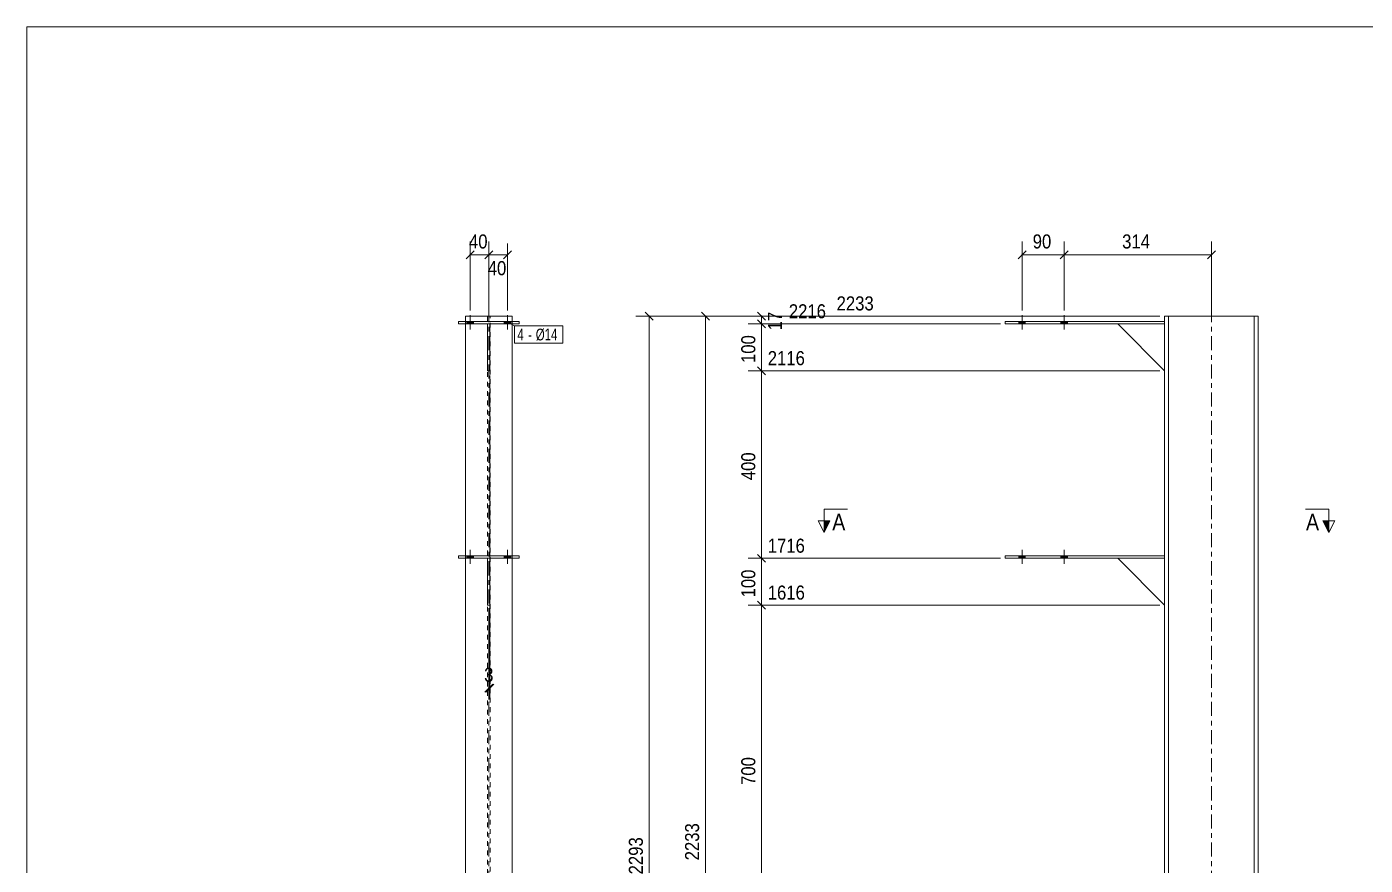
# Model space of a CAD drawing. Header units: millimetres. Extents: x 2 to 579, y 1 to 405.
# Drawn here: x 5 to 290.7, y 226.2 to 405 of the extents above; entities that cross this region are included whole.
import ezdxf

# ---------------------------------------------------------------- set-up
doc = ezdxf.new("R2010")
doc.units = ezdxf.units.MM
for name, pattern in [('XKITLINE00', [0]), ('XKITLINE01', [4, 1, -1, 1, -1]), ('XKITLINE03', [6, 3, -1, 1, -1])]:
    doc.linetypes.add(name, pattern=pattern)
for name, color, linetype, lineweight in [('Bolt', 3, 'Continuous', 0), ('BoltMark', 7, 'Continuous', 0), ('Dimensions', 7, 'Continuous', 0), ('DrawingSheet', 5, 'Continuous', 0), ('Part', 2, 'Continuous', 0), ('Section', 6, 'Continuous', 0)]:
    doc.layers.add(name, color=color, linetype=linetype, lineweight=lineweight)
doc.styles.add('ARIAL', font='ARIAL.TTF')
doc.styles.add('ARIAL_NARROW', font='ARIALN.TTF')

# ---------------------------------------------------------------- blocks, each defined once
blk = doc.blocks.new('*A4')
at = {"layer": 'Bolt'}
for points in [[(216.74, 291.62), (216.74, 292.12), (218.14, 292.12), (218.14, 291.62)], [(216.74, 291.62), (216.74, 292.12), (218.14, 292.12), (218.14, 291.62)], [(225.74, 291.62), (225.74, 292.12), (227.14, 292.12), (227.14, 291.62)], [(225.74, 291.62), (225.74, 292.12), (227.14, 292.12), (227.14, 291.62)]]:
    blk.add_hatch(color=3, dxfattribs=at).paths.add_polyline_path(points, flags=17)
at = {"layer": 'Bolt', "color": 3, "linetype": 'XKITLINE00', "lineweight": 0}
for p, q in [((216.74, 291.62), (216.74, 292.12)), ((216.74, 291.62), (216.74, 292.12)), ((217.44, 290.46), (217.44, 293.46)), ((217.44, 290.46), (217.44, 293.46)), ((218.14, 291.62), (218.14, 292.12)), ((218.14, 291.62), (218.14, 292.12)), ((225.74, 291.62), (225.74, 292.12)), ((225.74, 291.62), (225.74, 292.12)), ((226.44, 290.46), (226.44, 293.46)), ((226.44, 290.46), (226.44, 293.46)), ((227.14, 291.62), (227.14, 292.12)), ((227.14, 291.62), (227.14, 292.12))]:
    blk.add_line(p, q, dxfattribs=at)
blk = doc.blocks.new('*A5')
at = {"layer": 'Bolt'}
for points in [[(216.74, 341.62), (216.74, 342.12), (218.14, 342.12), (218.14, 341.62)], [(216.74, 341.62), (216.74, 342.12), (218.14, 342.12), (218.14, 341.62)], [(225.74, 341.62), (225.74, 342.12), (227.14, 342.12), (227.14, 341.62)], [(225.74, 341.62), (225.74, 342.12), (227.14, 342.12), (227.14, 341.62)]]:
    blk.add_hatch(color=3, dxfattribs=at).paths.add_polyline_path(points, flags=17)
at = {"layer": 'Bolt', "color": 3, "linetype": 'XKITLINE00', "lineweight": 0}
for p, q in [((217.44, 340.46), (217.44, 343.46)), ((217.44, 340.46), (217.44, 343.46)), ((226.44, 340.46), (226.44, 343.46)), ((226.44, 340.46), (226.44, 343.46)), ((216.74, 341.62), (216.74, 342.12)), ((216.74, 341.62), (216.74, 342.12)), ((218.14, 341.62), (218.14, 342.12)), ((218.14, 341.62), (218.14, 342.12)), ((225.74, 341.62), (225.74, 342.12)), ((225.74, 341.62), (225.74, 342.12)), ((227.14, 341.62), (227.14, 342.12)), ((227.14, 341.62), (227.14, 342.12))]:
    blk.add_line(p, q, dxfattribs=at)
blk = doc.blocks.new('*A6')
at = {"layer": 'Part'}
blk.add_hatch(color=2, dxfattribs=at).paths.add_polyline_path([(267.06, 177.22), (268.66, 177.22), (267.86, 175.82)], flags=17)
at = {"layer": 'Part', "color": 7, "linetype": 'XKITLINE03', "lineweight": 0}
blk.add_line((257.86, 119.99), (257.86, 353.3), dxfattribs=at)
at = {"layer": 'Part', "color": 2, "linetype": 'XKITLINE00', "lineweight": 0}
for p, q in [((267.86, 343.3), (247.86, 343.3)), ((247.86, 343.3), (247.86, 342.12)), ((248.71, 343.3), (248.71, 139.14)), ((267.01, 343.3), (267.01, 120.84)), ((267.86, 119.99), (267.86, 343.3)), ((247.86, 341.62), (247.86, 292.12)), ((247.86, 291.62), (247.86, 212.12)), ((247.86, 211.62), (247.86, 139.99)), ((267.86, 175.82), (267.06, 177.22)), ((267.06, 177.22), (268.66, 177.22)), ((268.66, 177.22), (267.86, 175.82)), ((247.86, 139.99), (248.71, 139.14)), ((248.71, 139.14), (267.86, 119.99))]:
    blk.add_line(p, q, dxfattribs=at)
at = {"layer": 'Part', "color": 7, "linetype": 'XKITLINE01', "lineweight": 0}
for p, q in [((247.86, 342.12), (247.86, 211.62)), ((247.86, 292.12), (247.86, 291.62)), ((247.86, 212.12), (247.86, 211.62)), ((248.71, 139.14), (247.86, 139.99))]:
    blk.add_line(p, q, dxfattribs=at)
at = {"layer": 'Part', "color": 2, "linetype": 'XKITLINE00', "lineweight": 0}
blk.add_circle((267.86, 176.72), 1, dxfattribs=at)
blk = doc.blocks.new('*A11')
at = {"layer": 'Part', "color": 2, "linetype": 'XKITLINE00', "lineweight": 0}
for p, q in [((247.86, 292.12), (213.86, 292.12)), ((213.86, 292.12), (213.86, 291.62)), ((213.86, 291.62), (247.86, 291.62)), ((247.86, 291.62), (247.86, 292.12))]:
    blk.add_line(p, q, dxfattribs=at)
at = {"layer": 'Part', "color": 7, "linetype": 'XKITLINE01', "lineweight": 0}
for p, q in [((247.86, 292.12), (213.86, 292.12)), ((213.86, 291.62), (247.86, 291.62))]:
    blk.add_line(p, q, dxfattribs=at)
blk = doc.blocks.new('*A12')
at = {"layer": 'Part', "color": 2, "linetype": 'XKITLINE00', "lineweight": 0}
blk.add_line((237.86, 291.62), (247.86, 281.62), dxfattribs=at)
at = {"layer": 'Part', "color": 7, "linetype": 'XKITLINE01', "lineweight": 0}
for p, q in [((247.86, 291.62), (237.86, 291.62)), ((247.86, 281.62), (247.86, 291.62))]:
    blk.add_line(p, q, dxfattribs=at)
blk = doc.blocks.new('*A13')
at = {"layer": 'Part', "color": 2, "linetype": 'XKITLINE00', "lineweight": 0}
for p, q in [((247.86, 342.12), (213.86, 342.12)), ((213.86, 342.12), (213.86, 341.62)), ((213.86, 341.62), (247.86, 341.62)), ((247.86, 341.62), (247.86, 342.12))]:
    blk.add_line(p, q, dxfattribs=at)
at = {"layer": 'Part', "color": 7, "linetype": 'XKITLINE01', "lineweight": 0}
for p, q in [((247.86, 342.12), (213.86, 342.12)), ((213.86, 341.62), (247.86, 341.62))]:
    blk.add_line(p, q, dxfattribs=at)
blk = doc.blocks.new('*A14')
at = {"layer": 'Part', "color": 2, "linetype": 'XKITLINE00', "lineweight": 0}
blk.add_line((237.86, 341.62), (247.86, 331.62), dxfattribs=at)
at = {"layer": 'Part', "color": 7, "linetype": 'XKITLINE01', "lineweight": 0}
for p, q in [((247.86, 341.62), (237.86, 341.62)), ((247.86, 331.62), (247.86, 341.62))]:
    blk.add_line(p, q, dxfattribs=at)
blk = doc.blocks.new('*A17')
at = {"layer": 'Bolt'}
for points in [[(98.92, 291.62), (98.92, 292.12), (100.32, 292.12), (100.32, 291.62)], [(98.92, 291.62), (98.92, 292.12), (100.32, 292.12), (100.32, 291.62)], [(106.92, 291.62), (106.92, 292.12), (108.32, 292.12), (108.32, 291.62)], [(106.92, 291.62), (106.92, 292.12), (108.32, 292.12), (108.32, 291.62)]]:
    blk.add_hatch(color=3, dxfattribs=at).paths.add_polyline_path(points, flags=17)
at = {"layer": 'Bolt', "color": 3, "linetype": 'XKITLINE00', "lineweight": 0}
for p, q in [((98.92, 291.62), (98.92, 292.12)), ((98.92, 291.62), (98.92, 292.12)), ((99.62, 290.46), (99.62, 293.46)), ((99.62, 290.46), (99.62, 293.46)), ((100.32, 291.62), (100.32, 292.12)), ((100.32, 291.62), (100.32, 292.12)), ((106.92, 291.62), (106.92, 292.12)), ((106.92, 291.62), (106.92, 292.12)), ((107.62, 290.46), (107.62, 293.46)), ((107.62, 290.46), (107.62, 293.46)), ((108.32, 291.62), (108.32, 292.12)), ((108.32, 291.62), (108.32, 292.12))]:
    blk.add_line(p, q, dxfattribs=at)
blk = doc.blocks.new('*A18')
at = {"layer": 'Bolt'}
for points in [[(98.92, 341.62), (98.92, 342.12), (100.32, 342.12), (100.32, 341.62)], [(98.92, 341.62), (98.92, 342.12), (100.32, 342.12), (100.32, 341.62)], [(106.92, 341.62), (106.92, 342.12), (108.32, 342.12), (108.32, 341.62)], [(106.92, 341.62), (106.92, 342.12), (108.32, 342.12), (108.32, 341.62)]]:
    blk.add_hatch(color=3, dxfattribs=at).paths.add_polyline_path(points, flags=17)
at = {"layer": 'Bolt', "color": 3, "linetype": 'XKITLINE00', "lineweight": 0}
for p, q in [((99.62, 340.46), (99.62, 343.46)), ((99.62, 340.46), (99.62, 343.46)), ((107.62, 340.46), (107.62, 343.46)), ((107.62, 340.46), (107.62, 343.46)), ((98.92, 341.62), (98.92, 342.12)), ((98.92, 341.62), (98.92, 342.12)), ((100.32, 341.62), (100.32, 342.12)), ((100.32, 341.62), (100.32, 342.12)), ((106.92, 341.62), (106.92, 342.12)), ((106.92, 341.62), (106.92, 342.12)), ((108.32, 341.62), (108.32, 342.12)), ((108.32, 341.62), (108.32, 342.12))]:
    blk.add_line(p, q, dxfattribs=at)
blk = doc.blocks.new('*A19')
at = {"layer": 'Part'}
blk.add_hatch(color=2, dxfattribs=at).paths.add_polyline_path([(102.82, 177.22), (104.42, 177.22), (103.62, 175.82)], flags=17)
at = {"layer": 'Part', "color": 7, "linetype": 'XKITLINE03', "lineweight": 0}
blk.add_line((103.62, 119.99), (103.62, 353.3), dxfattribs=at)
at = {"layer": 'Part', "color": 2, "linetype": 'XKITLINE00', "lineweight": 0}
for p, q in [((98.62, 343.3), (98.62, 342.12)), ((108.62, 343.3), (98.62, 343.3)), ((108.62, 343.3), (108.62, 342.12)), ((98.62, 341.62), (98.62, 292.12)), ((108.62, 341.62), (108.62, 292.12)), ((98.62, 291.62), (98.62, 212.12)), ((108.62, 291.62), (108.62, 212.12)), ((98.62, 211.62), (98.62, 145.99)), ((108.62, 211.62), (108.62, 145.99)), ((103.62, 175.82), (102.82, 177.22)), ((102.82, 177.22), (104.42, 177.22)), ((104.42, 177.22), (103.62, 175.82))]:
    blk.add_line(p, q, dxfattribs=at)
at = {"layer": 'Part', "color": 7, "linetype": 'XKITLINE01', "lineweight": 0}
for p, q in [((103.34, 343.3), (103.34, 120.84)), ((103.9, 120.84), (103.9, 343.3)), ((98.62, 342.12), (98.62, 341.62)), ((108.62, 342.12), (108.62, 291.62)), ((98.62, 292.12), (98.62, 291.62)), ((108.62, 292.12), (108.62, 291.62)), ((98.62, 212.12), (98.62, 211.62)), ((108.62, 212.12), (108.62, 211.62)), ((98.62, 145.99), (98.62, 119.99)), ((108.62, 145.99), (108.62, 119.99)), ((98.62, 139.99), (108.62, 139.99)), ((98.62, 139.14), (103.34, 139.14)), ((103.9, 139.14), (108.62, 139.14)), ((103.34, 120.84), (98.62, 120.84)), ((98.62, 119.99), (108.62, 119.99)), ((108.62, 120.84), (103.9, 120.84))]:
    blk.add_line(p, q, dxfattribs=at)
at = {"layer": 'Part', "color": 2, "linetype": 'XKITLINE00', "lineweight": 0}
blk.add_circle((103.62, 176.72), 1, dxfattribs=at)
blk = doc.blocks.new('*A24')
at = {"layer": 'Part', "color": 2, "linetype": 'XKITLINE00', "lineweight": 0}
for p, q in [((97.12, 292.12), (97.12, 291.62)), ((110.12, 292.12), (97.12, 292.12)), ((97.12, 291.62), (110.12, 291.62)), ((110.12, 292.12), (110.12, 291.62))]:
    blk.add_line(p, q, dxfattribs=at)
blk = doc.blocks.new('*A25')
at = {"layer": 'Part', "color": 2, "linetype": 'XKITLINE00', "lineweight": 0}
for p, q in [((103.37, 291.62), (103.37, 281.62)), ((103.87, 291.62), (103.87, 281.62)), ((103.37, 281.62), (103.87, 281.62))]:
    blk.add_line(p, q, dxfattribs=at)
at = {"layer": 'Part', "color": 7, "linetype": 'XKITLINE01', "lineweight": 0}
blk.add_line((103.37, 291.62), (103.87, 291.62), dxfattribs=at)
blk.add_line((103.37, 291.62), (103.87, 291.62), dxfattribs=at)
blk = doc.blocks.new('*A26')
at = {"layer": 'Part', "color": 2, "linetype": 'XKITLINE00', "lineweight": 0}
for p, q in [((97.12, 342.12), (97.12, 341.62)), ((110.12, 342.12), (97.12, 342.12)), ((97.12, 341.62), (110.12, 341.62)), ((110.12, 342.12), (110.12, 341.62))]:
    blk.add_line(p, q, dxfattribs=at)
blk = doc.blocks.new('*A27')
at = {"layer": 'Part', "color": 2, "linetype": 'XKITLINE00', "lineweight": 0}
for p, q in [((103.37, 341.62), (103.37, 331.62)), ((103.87, 341.62), (103.87, 331.62)), ((103.37, 331.62), (103.87, 331.62))]:
    blk.add_line(p, q, dxfattribs=at)
at = {"layer": 'Part', "color": 7, "linetype": 'XKITLINE01', "lineweight": 0}
blk.add_line((103.37, 341.62), (103.87, 341.62), dxfattribs=at)
blk.add_line((103.37, 341.62), (103.87, 341.62), dxfattribs=at)
blk = doc.blocks.new('*A32')
at = {"layer": 'DrawingSheet', "color": 5, "linetype": 'XKITLINE00', "lineweight": 0}
for p, q in [((579, 405), (5, 405)), ((5, 405), (5, 5))]:
    blk.add_line(p, q, dxfattribs=at)
blk = doc.blocks.new('*A40')
at = {"layer": 'Dimensions', "color": 7, "linetype": 'XKITLINE00', "lineweight": 0}
for p, q in [((246.86, 343.3), (135.01, 343.3)), ((137.01, 344.15), (138.71, 342.45)), ((137.86, 113.99), (137.86, 343.3)), ((137.01, 114.84), (138.71, 113.15)), ((191.66, 113.99), (135.01, 113.99))]:
    blk.add_line(p, q, dxfattribs=at)
at = {"layer": 'Dimensions', "color": 3}
for p in [(137.86, 343.3), (137.86, 113.99)]:
    blk.add_point(p, dxfattribs=at)
at = {"layer": 'Dimensions', "color": 3, "style": 'ARIAL', "width": 0.85}
blk.add_text('2293', height=3, rotation=90.0002, dxfattribs=at).set_placement((136.51, 224.2))
blk = doc.blocks.new('*A42')
at = {"layer": 'Dimensions', "color": 7, "linetype": 'XKITLINE00', "lineweight": 0}
for p, q in [((246.86, 343.3), (147.01, 343.3)), ((149.01, 344.15), (150.71, 342.45)), ((149.86, 119.99), (149.86, 343.3)), ((266.86, 119.99), (147.01, 119.99)), ((149.01, 120.84), (150.71, 119.15))]:
    blk.add_line(p, q, dxfattribs=at)
at = {"layer": 'Dimensions', "color": 3}
for p in [(149.86, 343.3), (149.86, 119.99)]:
    blk.add_point(p, dxfattribs=at)
at = {"layer": 'Dimensions', "color": 3, "style": 'ARIAL', "width": 0.85}
blk.add_text('2233', height=3, rotation=90.0002, dxfattribs=at).set_placement((148.51, 227.2))
blk = doc.blocks.new('*A46')
at = {"layer": 'Dimensions', "color": 7, "linetype": 'XKITLINE00', "lineweight": 0}
for p, q in [((246.86, 281.62), (159.01, 281.62)), ((161.01, 282.47), (162.71, 280.77)), ((161.86, 211.62), (161.86, 281.62)), ((212.86, 211.62), (159.01, 211.62)), ((161.01, 212.47), (162.71, 210.77))]:
    blk.add_line(p, q, dxfattribs=at)
at = {"layer": 'Dimensions', "color": 3}
for p in [(161.86, 281.62), (161.86, 211.62)]:
    blk.add_point(p, dxfattribs=at)
at = {"layer": 'Dimensions', "color": 3, "style": 'ARIAL', "width": 0.85}
blk.add_text('1616', height=3, dxfattribs=at).set_placement((163.16, 282.82))
blk.add_text('700', height=3, rotation=90.0002, dxfattribs=at).set_placement((160.51, 243.28))
blk = doc.blocks.new('*A47')
at = {"layer": 'Dimensions', "color": 7, "linetype": 'XKITLINE00', "lineweight": 0}
for p, q in [((212.86, 291.62), (159.01, 291.62)), ((161.01, 292.47), (162.71, 290.77)), ((161.86, 281.62), (161.86, 291.62)), ((246.86, 281.62), (159.01, 281.62)), ((161.01, 282.47), (162.71, 280.77))]:
    blk.add_line(p, q, dxfattribs=at)
at = {"layer": 'Dimensions', "color": 3}
for p in [(161.86, 291.62), (161.86, 281.62)]:
    blk.add_point(p, dxfattribs=at)
at = {"layer": 'Dimensions', "color": 3, "style": 'ARIAL', "width": 0.85}
blk.add_text('1716', height=3, dxfattribs=at).set_placement((163.16, 292.82))
blk.add_text('100', height=3, rotation=90.0002, dxfattribs=at).set_placement((160.51, 283.28))
blk = doc.blocks.new('*A48')
at = {"layer": 'Dimensions', "color": 7, "linetype": 'XKITLINE00', "lineweight": 0}
for p, q in [((246.86, 331.62), (159.01, 331.62)), ((161.01, 332.47), (162.71, 330.77)), ((161.86, 291.62), (161.86, 331.62)), ((212.86, 291.62), (159.01, 291.62)), ((161.01, 292.47), (162.71, 290.77))]:
    blk.add_line(p, q, dxfattribs=at)
at = {"layer": 'Dimensions', "color": 3}
for p in [(161.86, 331.62), (161.86, 291.62)]:
    blk.add_point(p, dxfattribs=at)
at = {"layer": 'Dimensions', "color": 3, "style": 'ARIAL', "width": 0.85}
blk.add_text('2116', height=3, dxfattribs=at).set_placement((163.16, 332.82))
blk.add_text('400', height=3, rotation=90.0002, dxfattribs=at).set_placement((160.51, 308.28))
blk = doc.blocks.new('*A49')
at = {"layer": 'Dimensions', "color": 7, "linetype": 'XKITLINE00', "lineweight": 0}
for p, q in [((212.86, 341.62), (159.01, 341.62)), ((161.01, 342.47), (162.71, 340.77)), ((161.86, 331.62), (161.86, 341.62)), ((246.86, 331.62), (159.01, 331.62)), ((161.01, 332.47), (162.71, 330.77))]:
    blk.add_line(p, q, dxfattribs=at)
at = {"layer": 'Dimensions', "color": 3}
for p in [(161.86, 341.62), (161.86, 331.62)]:
    blk.add_point(p, dxfattribs=at)
at = {"layer": 'Dimensions', "color": 3, "style": 'ARIAL', "width": 0.85}
blk.add_text('2216', height=3, dxfattribs=at).set_placement((167.66, 342.82))
blk.add_text('100', height=3, rotation=90.0002, dxfattribs=at).set_placement((160.51, 333.28))
blk = doc.blocks.new('*A50')
at = {"layer": 'Dimensions', "color": 7, "linetype": 'XKITLINE00', "lineweight": 0}
for p, q in [((246.86, 343.3), (159.46, 343.3)), ((161.01, 344.15), (162.71, 342.45)), ((161.86, 341.62), (161.86, 343.3)), ((212.86, 341.62), (159.46, 341.62)), ((161.01, 342.47), (162.71, 340.77))]:
    blk.add_line(p, q, dxfattribs=at)
at = {"layer": 'Dimensions', "color": 3}
for p in [(161.86, 343.3), (161.86, 341.62)]:
    blk.add_point(p, dxfattribs=at)
at = {"layer": 'Dimensions', "color": 3, "style": 'ARIAL', "width": 0.85}
blk.add_text('2233', height=3, dxfattribs=at).set_placement((177.86, 344.5))
blk.add_text('17', height=3, rotation=90.0002, dxfattribs=at).set_placement((166.21, 340.24))
blk = doc.blocks.new('*A51')
at = {"layer": 'Dimensions', "color": 7, "linetype": 'XKITLINE00', "lineweight": 0}
for p, q in [((218.29, 357.21), (216.59, 355.51)), ((217.44, 344.46), (217.44, 359.21)), ((227.29, 357.21), (225.59, 355.51)), ((226.44, 344.46), (226.44, 359.21)), ((217.44, 356.36), (226.44, 356.36))]:
    blk.add_line(p, q, dxfattribs=at)
at = {"layer": 'Dimensions', "color": 3}
for p in [(217.44, 356.36), (226.44, 356.36)]:
    blk.add_point(p, dxfattribs=at)
at = {"layer": 'Dimensions', "color": 3, "style": 'ARIAL', "width": 0.85}
blk.add_text('90', height=3, dxfattribs=at).set_placement((219.72, 357.71))
blk = doc.blocks.new('*A52')
at = {"layer": 'Dimensions', "color": 7, "linetype": 'XKITLINE00', "lineweight": 0}
for p, q in [((227.29, 357.21), (225.59, 355.51)), ((226.44, 344.46), (226.44, 359.21)), ((258.71, 357.21), (257.01, 355.51)), ((257.86, 344.3), (257.86, 359.21)), ((226.44, 356.36), (257.86, 356.36))]:
    blk.add_line(p, q, dxfattribs=at)
at = {"layer": 'Dimensions', "color": 3}
for p in [(226.44, 356.36), (257.86, 356.36)]:
    blk.add_point(p, dxfattribs=at)
at = {"layer": 'Dimensions', "color": 3, "style": 'ARIAL', "width": 0.85}
blk.add_text('314', height=3, dxfattribs=at).set_placement((238.81, 357.71))
blk = doc.blocks.new('*A62')
at = {"layer": 'Section'}
for points in [[(176.44, 299.62), (175.19, 297.12), (175.19, 299.62)], [(282.93, 299.62), (282.93, 297.12), (281.68, 299.62)]]:
    blk.add_hatch(color=3, dxfattribs=at).paths.add_polyline_path(points, flags=17)
at = {"layer": 'Section', "color": 1, "linetype": 'XKITLINE00', "lineweight": 0}
for p, q in [((175.19, 302.12), (180.19, 302.12)), ((175.19, 302.12), (175.19, 297.12)), ((282.93, 302.12), (277.93, 302.12)), ((282.93, 302.12), (282.93, 297.12))]:
    blk.add_line(p, q, dxfattribs=at)
at = {"layer": 'Section', "color": 3, "linetype": 'XKITLINE00', "lineweight": 0}
for p, q in [((175.19, 297.12), (173.94, 299.62)), ((176.44, 299.62), (173.94, 299.62)), ((175.19, 297.12), (176.44, 299.62)), ((281.68, 299.62), (284.18, 299.62)), ((282.93, 297.12), (281.68, 299.62)), ((284.18, 299.62), (282.93, 297.12))]:
    blk.add_line(p, q, dxfattribs=at)
at = {"layer": 'Section', "color": 7, "style": 'ARIAL', "width": 0.85}
for p in [(176.94, 297.62), (278.06, 297.62)]:
    blk.add_text('A', height=3.5, dxfattribs=at).set_placement(p)
blk = doc.blocks.new('*A70')
at = {"layer": 'Dimensions', "color": 7, "linetype": 'XKITLINE00', "lineweight": 0}
for p, q in [((100.47, 357.21), (98.77, 355.51)), ((99.62, 344.46), (99.62, 359.21)), ((104.47, 357.21), (102.77, 355.51)), ((103.62, 344.3), (103.62, 359.21)), ((99.62, 356.36), (103.62, 356.36))]:
    blk.add_line(p, q, dxfattribs=at)
at = {"layer": 'Dimensions', "color": 3}
for p in [(99.62, 356.36), (103.62, 356.36)]:
    blk.add_point(p, dxfattribs=at)
at = {"layer": 'Dimensions', "color": 3, "style": 'ARIAL', "width": 0.85}
blk.add_text('40', height=3, dxfattribs=at).set_placement((99.39, 357.71))
blk = doc.blocks.new('*A71')
at = {"layer": 'Dimensions', "color": 7, "linetype": 'XKITLINE00', "lineweight": 0}
for p, q in [((104.47, 357.21), (102.77, 355.51)), ((103.62, 344.3), (103.62, 358.76)), ((108.47, 357.21), (106.77, 355.51)), ((107.62, 344.46), (107.62, 358.76)), ((103.62, 356.36), (107.62, 356.36))]:
    blk.add_line(p, q, dxfattribs=at)
at = {"layer": 'Dimensions', "color": 3}
for p in [(103.62, 356.36), (107.62, 356.36)]:
    blk.add_point(p, dxfattribs=at)
at = {"layer": 'Dimensions', "color": 3, "style": 'ARIAL', "width": 0.85}
blk.add_text('40', height=3, dxfattribs=at).set_placement((103.39, 352.01))
blk = doc.blocks.new('*A73')
at = {"layer": 'Dimensions', "color": 7, "linetype": 'XKITLINE00', "lineweight": 0}
for p, q in [((103.87, 330.62), (103.87, 261.54)), ((103.62, 280.62), (103.62, 261.54)), ((104.47, 264.79), (102.77, 263.09)), ((104.72, 264.79), (103.02, 263.09)), ((103.62, 263.94), (103.87, 263.94))]:
    blk.add_line(p, q, dxfattribs=at)
at = {"layer": 'Dimensions', "color": 3}
for p in [(103.62, 263.94), (103.87, 263.94)]:
    blk.add_point(p, dxfattribs=at)
at = {"layer": 'Dimensions', "color": 3, "style": 'ARIAL', "width": 0.85}
blk.add_text('3', height=3, dxfattribs=at).set_placement((102.63, 265.29))
blk = doc.blocks.new('*A74')
at = {"layer": 'BoltMark', "color": 7, "linetype": 'XKITLINE00', "lineweight": 0}
for p, q in [((107.62, 341.96), (109.12, 341.21)), ((109.12, 341.21), (119.42, 341.21)), ((109.12, 337.51), (109.12, 341.21)), ((119.42, 337.51), (119.42, 341.21)), ((109.12, 337.51), (119.42, 337.51))]:
    blk.add_line(p, q, dxfattribs=at)
at = {"layer": 'BoltMark', "color": 3, "style": 'ARIAL_NARROW', "width": 0.85}
for s, p in [('4', (109.72, 338.11)), ('Ø14', (113.65, 338.11)), ('-', (111.99, 338.11))]:
    blk.add_text(s, height=2.5, dxfattribs=at).set_placement(p)

msp = doc.modelspace()

# ---------------------------------------------------------------- block references
at = {"lineweight": 0}
for name in ['*A32', '*A70', '*A51', '*A52', '*A71', '*A49', '*A50', '*A18', '*A40', '*A42', '*A5', '*A26', '*A27', '*A74', '*A13', '*A14', '*A48', '*A73', '*A62', '*A47', '*A24', '*A17', '*A25', '*A11', '*A4', '*A12', '*A46']:
    msp.add_blockref(name, (0, 0), dxfattribs=at)
at = {"layer": 'Part', "lineweight": 0}
for name in ['*A19', '*A6']:
    msp.add_blockref(name, (0, 0), dxfattribs=at)

doc.saveas('drawing.dxf')
